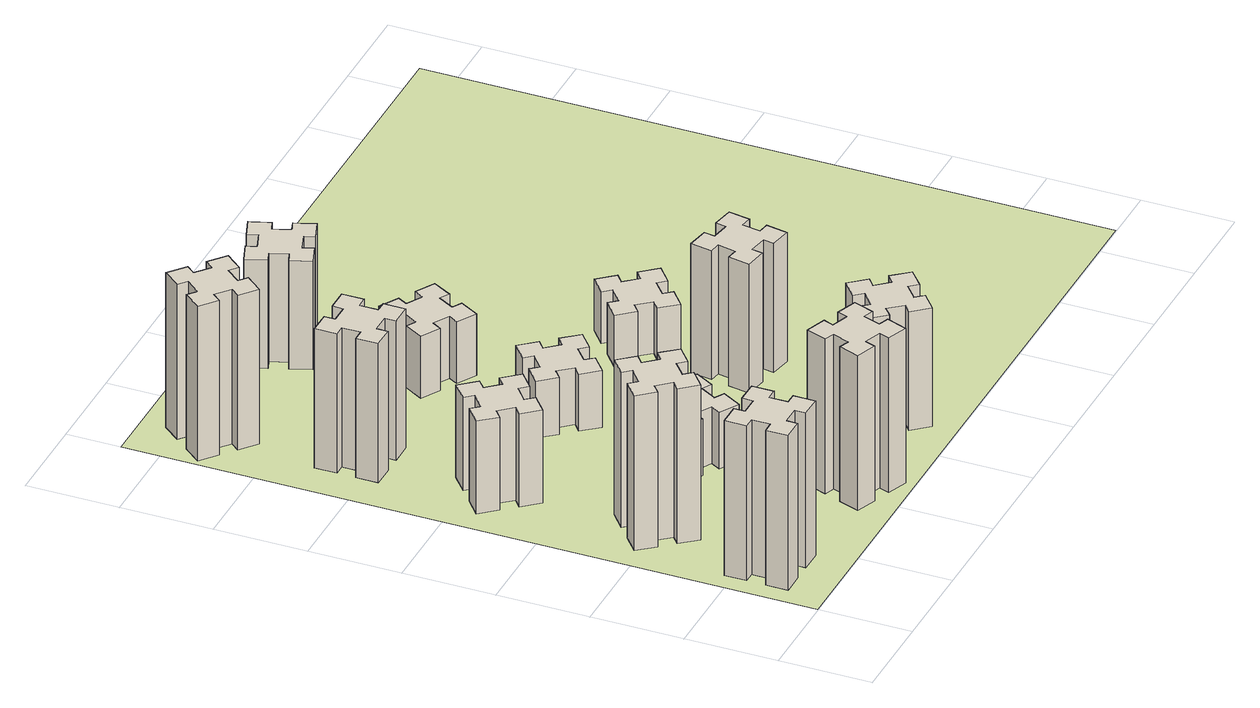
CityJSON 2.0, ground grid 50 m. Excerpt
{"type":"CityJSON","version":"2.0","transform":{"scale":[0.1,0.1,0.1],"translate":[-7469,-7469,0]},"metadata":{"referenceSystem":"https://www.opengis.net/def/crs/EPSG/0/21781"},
"CityObjects":{
"building1":{"type":"Building","attributes":{"class":"1000","function":"1000","usage":"1000","yearOfConstruction":2016,"roofType":"1000","measuredHeight":90,"storeysAboveGround":30,"storeysBelowGround":0},"geometry":[{"type":"Solid","lod":"1","boundaries":[[[[0,1,2,3,4,5,6,7,8,9,10,11,12,13,14,15,16,17,18,19]],[[17,16,20,21]],[[16,15,22,20]],[[15,14,23,22]],[[14,13,24,23]],[[13,12,25,24]],[[12,11,26,25]],[[11,10,27,26]],[[10,9,28,27]],[[9,8,29,28]],[[8,7,30,29]],[[7,6,31,30]],[[6,5,32,31]],[[5,4,33,32]],[[4,3,34,33]],[[3,2,35,34]],[[2,1,36,35]],[[1,0,37,36]],[[0,19,38,37]],[[19,18,39,38]],[[18,17,21,39]],[[24,25,26,27,28,29,30,31,32,33,34,35,36,37,38,39,21,20,22,23]]]]}]},
"building2":{"type":"Building","attributes":{"class":"1000","function":"1000","usage":"1000","yearOfConstruction":2016,"roofType":"1000","measuredHeight":90,"storeysAboveGround":30,"storeysBelowGround":0},"geometry":[{"type":"Solid","lod":"1","boundaries":[[[[40,41,42,43,44,45,46,47,48,49,50,51,52,53,54,55,56,57,58,59]],[[57,56,60,61]],[[56,55,62,60]],[[55,54,63,62]],[[54,53,64,63]],[[53,52,65,64]],[[52,51,66,65]],[[51,50,67,66]],[[50,49,68,67]],[[49,48,69,68]],[[48,47,70,69]],[[47,46,71,70]],[[46,45,72,71]],[[45,44,73,72]],[[44,43,74,73]],[[43,42,75,74]],[[42,41,76,75]],[[41,40,77,76]],[[40,59,78,77]],[[59,58,79,78]],[[58,57,61,79]],[[64,65,66,67,68,69,70,71,72,73,74,75,76,77,78,79,61,60,62,63]]]]}]},
"building3":{"type":"Building","attributes":{"class":"1000","function":"1000","usage":"1000","yearOfConstruction":2016,"roofType":"1000","measuredHeight":54,"storeysAboveGround":30,"storeysBelowGround":0},"geometry":[{"type":"Solid","lod":"1","boundaries":[[[[80,81,82,83,84,85,86,87,88,89,90,91,92,93,94,95,96,97,98,99]],[[97,96,100,101]],[[96,95,102,100]],[[95,94,103,102]],[[94,93,104,103]],[[93,92,105,104]],[[92,91,106,105]],[[91,90,107,106]],[[90,89,108,107]],[[89,88,109,108]],[[88,87,110,109]],[[87,86,111,110]],[[86,85,112,111]],[[85,84,113,112]],[[84,83,114,113]],[[83,82,115,114]],[[82,81,116,115]],[[81,80,117,116]],[[80,99,118,117]],[[99,98,119,118]],[[98,97,101,119]],[[104,105,106,107,108,109,110,111,112,113,114,115,116,117,118,119,101,100,102,103]]]]}]},
"building4":{"type":"Building","attributes":{"class":"1000","function":"1000","usage":"1000","yearOfConstruction":2016,"roofType":"1000","measuredHeight":81,"storeysAboveGround":30,"storeysBelowGround":0},"geometry":[{"type":"Solid","lod":"1","boundaries":[[[[120,121,122,123,124,125,126,127,128,129,130,131,132,133,134,135,136,137,138,139]],[[137,136,140,141]],[[136,135,142,140]],[[135,134,143,142]],[[134,133,144,143]],[[133,132,145,144]],[[132,131,146,145]],[[131,130,147,146]],[[130,129,148,147]],[[129,128,149,148]],[[128,127,150,149]],[[127,126,151,150]],[[126,125,152,151]],[[125,124,153,152]],[[124,123,154,153]],[[123,122,155,154]],[[122,121,156,155]],[[121,120,157,156]],[[120,139,158,157]],[[139,138,159,158]],[[138,137,141,159]],[[144,145,146,147,148,149,150,151,152,153,154,155,156,157,158,159,141,140,142,143]]]]}]},
"building5":{"type":"Building","attributes":{"class":"1000","function":"1000","usage":"1000","yearOfConstruction":2016,"roofType":"1000","measuredHeight":90,"storeysAboveGround":30,"storeysBelowGround":0},"geometry":[{"type":"Solid","lod":"1","boundaries":[[[[160,161,162,163,164,165,166,167,168,169,170,171,172,173,174,175,176,177,178,179]],[[177,176,180,181]],[[176,175,182,180]],[[175,174,183,182]],[[174,173,184,183]],[[173,172,185,184]],[[172,171,186,185]],[[171,170,187,186]],[[170,169,188,187]],[[169,168,189,188]],[[168,167,190,189]],[[167,166,191,190]],[[166,165,192,191]],[[165,164,193,192]],[[164,163,194,193]],[[163,162,195,194]],[[162,161,196,195]],[[161,160,197,196]],[[160,179,198,197]],[[179,178,199,198]],[[178,177,181,199]],[[184,185,186,187,188,189,190,191,192,193,194,195,196,197,198,199,181,180,182,183]]]]}]},
"building6":{"type":"Building","attributes":{"class":"1000","function":"1000","usage":"1000","yearOfConstruction":2016,"roofType":"1000","measuredHeight":90,"storeysAboveGround":30,"storeysBelowGround":0},"geometry":[{"type":"Solid","lod":"1","boundaries":[[[[200,201,202,203,204,205,206,207,208,209,210,211,212,213,214,215,216,217,218,219]],[[217,216,220,221]],[[216,215,222,220]],[[215,214,223,222]],[[214,213,224,223]],[[213,212,225,224]],[[212,211,226,225]],[[211,210,227,226]],[[210,209,228,227]],[[209,208,229,228]],[[208,207,230,229]],[[207,206,231,230]],[[206,205,232,231]],[[205,204,233,232]],[[204,203,234,233]],[[203,202,235,234]],[[202,201,236,235]],[[201,200,237,236]],[[200,219,238,237]],[[219,218,239,238]],[[218,217,221,239]],[[224,225,226,227,228,229,230,231,232,233,234,235,236,237,238,239,221,220,222,223]]]]}]},
"building7":{"type":"Building","attributes":{"class":"1000","function":"1000","usage":"1000","yearOfConstruction":2016,"roofType":"1000","measuredHeight":33,"storeysAboveGround":30,"storeysBelowGround":0},"geometry":[{"type":"Solid","lod":"1","boundaries":[[[[240,241,242,243,244,245,246,247,248,249,250,251,252,253,254,255,256,257,258,259]],[[257,256,260,261]],[[256,255,262,260]],[[255,254,263,262]],[[254,253,264,263]],[[253,252,265,264]],[[252,251,266,265]],[[251,250,267,266]],[[250,249,268,267]],[[249,248,269,268]],[[248,247,270,269]],[[247,246,271,270]],[[246,245,272,271]],[[245,244,273,272]],[[244,243,274,273]],[[243,242,275,274]],[[242,241,276,275]],[[241,240,277,276]],[[240,259,278,277]],[[259,258,279,278]],[[258,257,261,279]],[[264,265,266,267,268,269,270,271,272,273,274,275,276,277,278,279,261,260,262,263]]]]}]},
"building8":{"type":"Building","attributes":{"class":"1000","function":"1000","usage":"1000","yearOfConstruction":2016,"roofType":"1000","measuredHeight":33,"storeysAboveGround":30,"storeysBelowGround":0},"geometry":[{"type":"Solid","lod":"1","boundaries":[[[[280,281,282,283,284,285,286,287,288,289,290,291,292,293,294,295,296,297,298,299]],[[297,296,300,301]],[[296,295,302,300]],[[295,294,303,302]],[[294,293,304,303]],[[293,292,305,304]],[[292,291,306,305]],[[291,290,307,306]],[[290,289,308,307]],[[289,288,309,308]],[[288,287,310,309]],[[287,286,311,310]],[[286,285,312,311]],[[285,284,313,312]],[[284,283,314,313]],[[283,282,315,314]],[[282,281,316,315]],[[281,280,317,316]],[[280,299,318,317]],[[299,298,319,318]],[[298,297,301,319]],[[304,305,306,307,308,309,310,311,312,313,314,315,316,317,318,319,301,300,302,303]]]]}]},
"building9":{"type":"Building","attributes":{"class":"1000","function":"1000","usage":"1000","yearOfConstruction":2016,"roofType":"1000","measuredHeight":69,"storeysAboveGround":30,"storeysBelowGround":0},"geometry":[{"type":"Solid","lod":"1","boundaries":[[[[320,321,322,323,324,325,326,327,328,329,330,331,332,333,334,335,336,337,338,339]],[[337,336,340,341]],[[336,335,342,340]],[[335,334,343,342]],[[334,333,344,343]],[[333,332,345,344]],[[332,331,346,345]],[[331,330,347,346]],[[330,329,348,347]],[[329,328,349,348]],[[328,327,350,349]],[[327,326,351,350]],[[326,325,352,351]],[[325,324,353,352]],[[324,323,354,353]],[[323,322,355,354]],[[322,321,356,355]],[[321,320,357,356]],[[320,339,358,357]],[[339,338,359,358]],[[338,337,341,359]],[[344,345,346,347,348,349,350,351,352,353,354,355,356,357,358,359,341,340,342,343]]]]}]},
"building10":{"type":"Building","attributes":{"class":"1000","function":"1000","usage":"1000","yearOfConstruction":2016,"roofType":"1000","measuredHeight":36,"storeysAboveGround":30,"storeysBelowGround":0},"geometry":[{"type":"Solid","lod":"1","boundaries":[[[[360,361,362,363,364,365,366,367,368,369,370,371,372,373,374,375,376,377,378,379]],[[377,376,380,381]],[[376,375,382,380]],[[375,374,383,382]],[[374,373,384,383]],[[373,372,385,384]],[[372,371,386,385]],[[371,370,387,386]],[[370,369,388,387]],[[369,368,389,388]],[[368,367,390,389]],[[367,366,391,390]],[[366,365,392,391]],[[365,364,393,392]],[[364,363,394,393]],[[363,362,395,394]],[[362,361,396,395]],[[361,360,397,396]],[[360,379,398,397]],[[379,378,399,398]],[[378,377,381,399]],[[384,385,386,387,388,389,390,391,392,393,394,395,396,397,398,399,381,380,382,383]]]]}]},
"building11":{"type":"Building","attributes":{"class":"1000","function":"1000","usage":"1000","yearOfConstruction":2016,"roofType":"1000","measuredHeight":63,"storeysAboveGround":30,"storeysBelowGround":0},"geometry":[{"type":"Solid","lod":"1","boundaries":[[[[400,401,402,403,404,405,406,407,408,409,410,411,412,413,414,415,416,417,418,419]],[[417,416,420,421]],[[416,415,422,420]],[[415,414,423,422]],[[414,413,424,423]],[[413,412,425,424]],[[412,411,426,425]],[[411,410,427,426]],[[410,409,428,427]],[[409,408,429,428]],[[408,407,430,429]],[[407,406,431,430]],[[406,405,432,431]],[[405,404,433,432]],[[404,403,434,433]],[[403,402,435,434]],[[402,401,436,435]],[[401,400,437,436]],[[400,419,438,437]],[[419,418,439,438]],[[418,417,421,439]],[[424,425,426,427,428,429,430,431,432,433,434,435,436,437,438,439,421,420,422,423]]]]}]},
"building12":{"type":"Building","attributes":{"class":"1000","function":"1000","usage":"1000","yearOfConstruction":2016,"roofType":"1000","measuredHeight":75,"storeysAboveGround":30,"storeysBelowGround":0},"geometry":[{"type":"Solid","lod":"1","boundaries":[[[[440,441,442,443,444,445,446,447,448,449,450,451,452,453,454,455,456,457,458,459]],[[457,456,460,461]],[[456,455,462,460]],[[455,454,463,462]],[[454,453,464,463]],[[453,452,465,464]],[[452,451,466,465]],[[451,450,467,466]],[[450,449,468,467]],[[449,448,469,468]],[[448,447,470,469]],[[447,446,471,470]],[[446,445,472,471]],[[445,444,473,472]],[[444,443,474,473]],[[443,442,475,474]],[[442,441,476,475]],[[441,440,477,476]],[[440,459,478,477]],[[459,458,479,478]],[[458,457,461,479]],[[464,465,466,467,468,469,470,471,472,473,474,475,476,477,478,479,461,460,462,463]]]]}]},
"building13":{"type":"Building","attributes":{"class":"1000","function":"1000","usage":"1000","yearOfConstruction":2016,"roofType":"1000","measuredHeight":30,"storeysAboveGround":30,"storeysBelowGround":0},"geometry":[{"type":"Solid","lod":"1","boundaries":[[[[480,481,482,483,484,485,486,487,488,489,490,491,492,493,494,495,496,497,498,499]],[[497,496,500,501]],[[496,495,502,500]],[[495,494,503,502]],[[494,493,504,503]],[[493,492,505,504]],[[492,491,506,505]],[[491,490,507,506]],[[490,489,508,507]],[[489,488,509,508]],[[488,487,510,509]],[[487,486,511,510]],[[486,485,512,511]],[[485,484,513,512]],[[484,483,514,513]],[[483,482,515,514]],[[482,481,516,515]],[[481,480,517,516]],[[480,499,518,517]],[[499,498,519,518]],[[498,497,501,519]],[[504,505,506,507,508,509,510,511,512,513,514,515,516,517,518,519,501,500,502,503]]]]}]},
"landuse1":{"type":"LandUse","attributes":{"name":"plot1","function":"1010"},"geometry":[{"type":"MultiSurface","lod":"1","boundaries":[[[520,521,522,523]]]}]}
},
"vertices":[
[165,425,0],[165,325,0],[105,325,0],[105,205,0],[225,205,0],[225,265,0],[325,265,0],[325,205,0],[445,205,0],[445,325,0],[385,325,0],[385,425,0],[445,425,0],[445,545,0],[325,545,0],[325,485,0],[225,485,0],[225,545,0],[105,545,0],[105,425,0],[225,485,900],[225,545,900],[325,485,900],[325,545,900],[445,545,900],[445,425,900],[385,425,900],[385,325,900],[445,325,900],[445,205,900],[325,205,900],[325,265,900],[225,265,900],[225,205,900],[105,205,900],[105,325,900],[165,325,900],[165,425,900],[105,425,900],[105,545,900],
[492,1048,0],[427,1124,0],[473,1163,0],[396,1255,0],[304,1178,0],[343,1132,0],[266,1067,0],[228,1113,0],[136,1036,0],[213,944,0],[259,983,0],[323,906,0],[277,868,0],[354,776,0],[446,853,0],[408,899,0],[484,963,0],[523,917,0],[615,994,0],[538,1086,0],[484,963,900],[523,917,900],[408,899,900],[446,853,900],[354,776,900],[277,868,900],[323,906,900],[259,983,900],[213,944,900],[136,1036,900],[228,1113,900],[266,1067,900],[343,1132,900],[304,1178,900],[396,1255,900],[473,1163,900],[427,1124,900],[492,1048,900],[538,1086,900],[615,994,900],
[492,1888,0],[427,1964,0],[473,2003,0],[396,2095,0],[304,2018,0],[343,1972,0],[266,1907,0],[228,1953,0],[136,1876,0],[213,1784,0],[259,1823,0],[323,1746,0],[277,1708,0],[354,1616,0],[446,1693,0],[408,1739,0],[484,1803,0],[523,1757,0],[615,1834,0],[538,1926,0],[484,1803,540],[523,1757,540],[408,1739,540],[446,1693,540],[354,1616,540],[277,1708,540],[323,1746,540],[259,1823,540],[213,1784,540],[136,1876,540],[228,1953,540],[266,1907,540],[343,1972,540],[304,2018,540],[396,2095,540],[473,2003,540],[427,1964,540],[492,1888,540],[538,1926,540],[615,1834,540],
[485,2545,0],[485,2645,0],[545,2645,0],[545,2765,0],[425,2765,0],[425,2705,0],[325,2705,0],[325,2765,0],[205,2765,0],[205,2645,0],[265,2645,0],[265,2545,0],[205,2545,0],[205,2425,0],[325,2425,0],[325,2485,0],[425,2485,0],[425,2425,0],[545,2425,0],[545,2545,0],[425,2485,810],[425,2425,810],[325,2485,810],[325,2425,810],[205,2425,810],[205,2545,810],[265,2545,810],[265,2645,810],[205,2645,810],[205,2765,810],[325,2765,810],[325,2705,810],[425,2705,810],[425,2765,810],[545,2765,810],[545,2645,810],[485,2645,810],[485,2545,810],[545,2545,810],[545,2425,810],
[1029,360,0],[995,266,0],[939,287,0],[897,174,0],[1010,133,0],[1031,189,0],[1125,155,0],[1104,99,0],[1217,57,0],[1258,170,0],[1202,191,0],[1236,285,0],[1292,264,0],[1333,377,0],[1220,418,0],[1200,362,0],[1106,396,0],[1127,452,0],[1014,493,0],[973,380,0],[1106,396,900],[1127,452,900],[1200,362,900],[1220,418,900],[1333,377,900],[1292,264,900],[1236,285,900],[1202,191,900],[1258,170,900],[1217,57,900],[1104,99,900],[1125,155,900],[1031,189,900],[1010,133,900],[897,174,900],[939,287,900],[995,266,900],[1029,360,900],[973,380,900],[1014,493,900],
[384,3387,0],[308,3452,0],[346,3498,0],[254,3575,0],[177,3483,0],[223,3444,0],[159,3368,0],[113,3406,0],[36,3314,0],[128,3237,0],[166,3283,0],[243,3219,0],[204,3173,0],[296,3096,0],[373,3188,0],[327,3226,0],[392,3303,0],[438,3264,0],[515,3356,0],[423,3433,0],[392,3303,900],[438,3264,900],[327,3226,900],[373,3188,900],[296,3096,900],[204,3173,900],[243,3219,900],[166,3283,900],[128,3237,900],[36,3314,900],[113,3406,900],[159,3368,900],[223,3444,900],[177,3483,900],[254,3575,900],[346,3498,900],[308,3452,900],[384,3387,900],[423,3433,900],[515,3356,900],
[1086,1017,0],[1136,1104,0],[1188,1074,0],[1248,1178,0],[1144,1238,0],[1114,1186,0],[1027,1236,0],[1057,1288,0],[953,1348,0],[893,1244,0],[945,1214,0],[895,1127,0],[843,1157,0],[783,1053,0],[887,993,0],[917,1045,0],[1004,995,0],[974,943,0],[1078,883,0],[1138,987,0],[1004,995,330],[974,943,330],[917,1045,330],[887,993,330],[783,1053,330],[843,1157,330],[895,1127,330],[945,1214,330],[893,1244,330],[953,1348,330],[1057,1288,330],[1027,1236,330],[1114,1186,330],[1144,1238,330],[1248,1178,330],[1188,1074,330],[1136,1104,330],[1086,1017,330],[1138,987,330],[1078,883,330],
[1083,1972,0],[1006,1907,0],[968,1953,0],[876,1876,0],[953,1784,0],[999,1823,0],[1063,1746,0],[1017,1708,0],[1094,1616,0],[1186,1693,0],[1148,1739,0],[1224,1803,0],[1263,1757,0],[1355,1834,0],[1278,1926,0],[1232,1888,0],[1167,1964,0],[1213,2003,0],[1136,2095,0],[1044,2018,0],[1167,1964,330],[1213,2003,330],[1232,1888,330],[1278,1926,330],[1355,1834,330],[1263,1757,330],[1224,1803,330],[1148,1739,330],[1186,1693,330],[1094,1616,330],[1017,1708,330],[1063,1746,330],[999,1823,330],[953,1784,330],[876,1876,330],[968,1953,330],[1006,1907,330],[1083,1972,330],[1044,2018,330],[1136,2095,330],
[1639,343,0],[1703,266,0],[1657,228,0],[1734,136,0],[1826,213,0],[1788,259,0],[1864,323,0],[1903,277,0],[1995,354,0],[1918,446,0],[1872,408,0],[1807,484,0],[1853,523,0],[1776,615,0],[1684,538,0],[1723,492,0],[1646,427,0],[1608,473,0],[1516,396,0],[1593,304,0],[1646,427,690],[1608,473,690],[1723,492,690],[1684,538,690],[1776,615,690],[1853,523,690],[1807,484,690],[1872,408,690],[1918,446,690],[1995,354,690],[1903,277,690],[1864,323,690],[1788,259,690],[1826,213,690],[1734,136,690],[1657,228,690],[1703,266,690],[1639,343,690],[1593,304,690],[1516,396,690],
[1314,2666,0],[1227,2716,0],[1257,2768,0],[1153,2828,0],[1093,2724,0],[1145,2694,0],[1095,2607,0],[1043,2637,0],[983,2533,0],[1087,2473,0],[1117,2525,0],[1204,2475,0],[1174,2423,0],[1278,2363,0],[1338,2467,0],[1286,2497,0],[1336,2584,0],[1388,2554,0],[1448,2658,0],[1344,2718,0],[1336,2584,360],[1388,2554,360],[1286,2497,360],[1338,2467,360],[1278,2363,360],[1174,2423,360],[1204,2475,360],[1117,2525,360],[1087,2473,360],[983,2533,360],[1043,2637,360],[1095,2607,360],[1145,2694,360],[1093,2724,360],[1153,2828,360],[1257,2768,360],[1227,2716,360],[1314,2666,360],[1344,2718,360],[1448,2658,360],
[1125,3456,0],[1031,3422,0],[1010,3478,0],[897,3437,0],[939,3324,0],[995,3345,0],[1029,3251,0],[973,3230,0],[1014,3117,0],[1127,3159,0],[1106,3215,0],[1200,3249,0],[1220,3193,0],[1333,3234,0],[1292,3347,0],[1236,3326,0],[1202,3420,0],[1258,3440,0],[1217,3553,0],[1104,3512,0],[1202,3420,630],[1258,3440,630],[1236,3326,630],[1292,3347,630],[1333,3234,630],[1220,3193,630],[1200,3249,630],[1106,3215,630],[1127,3159,630],[1014,3117,630],[973,3230,630],[1029,3251,630],[995,3345,630],[939,3324,630],[897,3437,630],[1010,3478,630],[1031,3422,630],[1125,3456,630],[1104,3512,630],[1217,3553,630],
[1955,1147,0],[1972,1245,0],[2031,1235,0],[2052,1353,0],[1934,1374,0],[1924,1315,0],[1825,1332,0],[1836,1391,0],[1717,1412,0],[1697,1294,0],[1756,1284,0],[1738,1185,0],[1679,1196,0],[1658,1077,0],[1777,1057,0],[1787,1116,0],[1885,1098,0],[1875,1039,0],[1993,1018,0],[2014,1137,0],[1885,1098,750],[1875,1039,750],[1787,1116,750],[1777,1057,750],[1658,1077,750],[1679,1196,750],[1738,1185,750],[1756,1284,750],[1697,1294,750],[1717,1412,750],[1836,1391,750],[1825,1332,750],[1924,1315,750],[1934,1374,750],[2052,1353,750],[2031,1235,750],[1972,1245,750],[1955,1147,750],[2014,1137,750],[1993,1018,750],
[1972,1788,0],[1907,1864,0],[1953,1903,0],[1876,1995,0],[1784,1918,0],[1823,1872,0],[1746,1807,0],[1708,1853,0],[1616,1776,0],[1693,1684,0],[1739,1723,0],[1803,1646,0],[1757,1608,0],[1834,1516,0],[1926,1593,0],[1888,1639,0],[1964,1703,0],[2003,1657,0],[2095,1734,0],[2018,1826,0],[1964,1703,300],[2003,1657,300],[1888,1639,300],[1926,1593,300],[1834,1516,300],[1757,1608,300],[1803,1646,300],[1739,1723,300],[1693,1684,300],[1616,1776,300],[1708,1853,300],[1746,1807,300],[1823,1872,300],[1784,1918,300],[1876,1995,300],[1953,1903,300],[1907,1864,300],[1972,1788,300],[2018,1826,300],[2095,1734,300],
[5,3705,0],[3705,3705,0],[3705,5,0],[5,5,0]
]}
